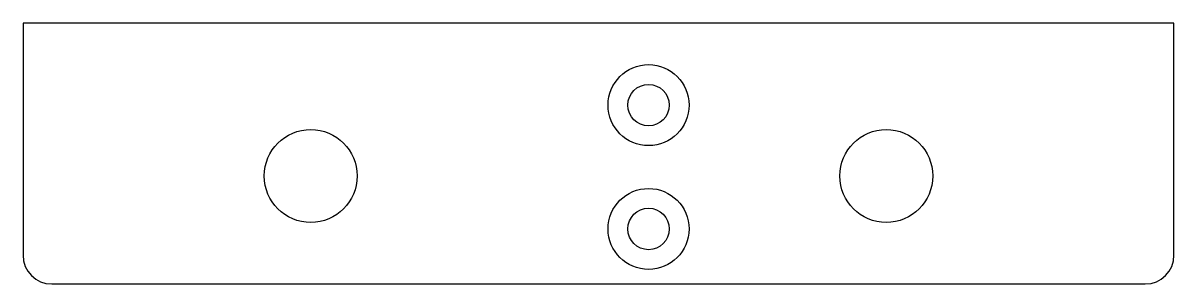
# Model space of a CAD drawing. Header units: inches. Extents: x 0 to 4, y 0 to 0.91.
import ezdxf

# ---------------------------------------------------------------- set-up
doc = ezdxf.new("R2010")
doc.units = ezdxf.units.IN
doc.header["$MEASUREMENT"] = 0

msp = doc.modelspace()

# ---------------------------------------------------------------- linework, layer by layer
at = {"color": 7, "linetype": 'Continuous', "lineweight": 25}
for p, q in [((4, 0.906), (0, 0.906)), ((0, 0.906), (0, 0.1)), ((4, 0.1), (4, 0.906)), ((0.1, 0), (3.9, 0))]:
    msp.add_line(p, q, dxfattribs=at)
for centre, radius in [((2.174, 0.621), 0.1406), ((2.174, 0.621), 0.072), ((1, 0.375), 0.1615), ((3, 0.375), 0.1615), ((2.174, 0.191), 0.1406), ((2.174, 0.191), 0.072)]:
    msp.add_circle(centre, radius, dxfattribs=at)
for centre, start, end in [((0.1, 0.1), 180, 270), ((3.9, 0.1), 270, 0)]:
    msp.add_arc(centre, 0.1, start, end, dxfattribs=at)

doc.saveas('drawing.dxf')
